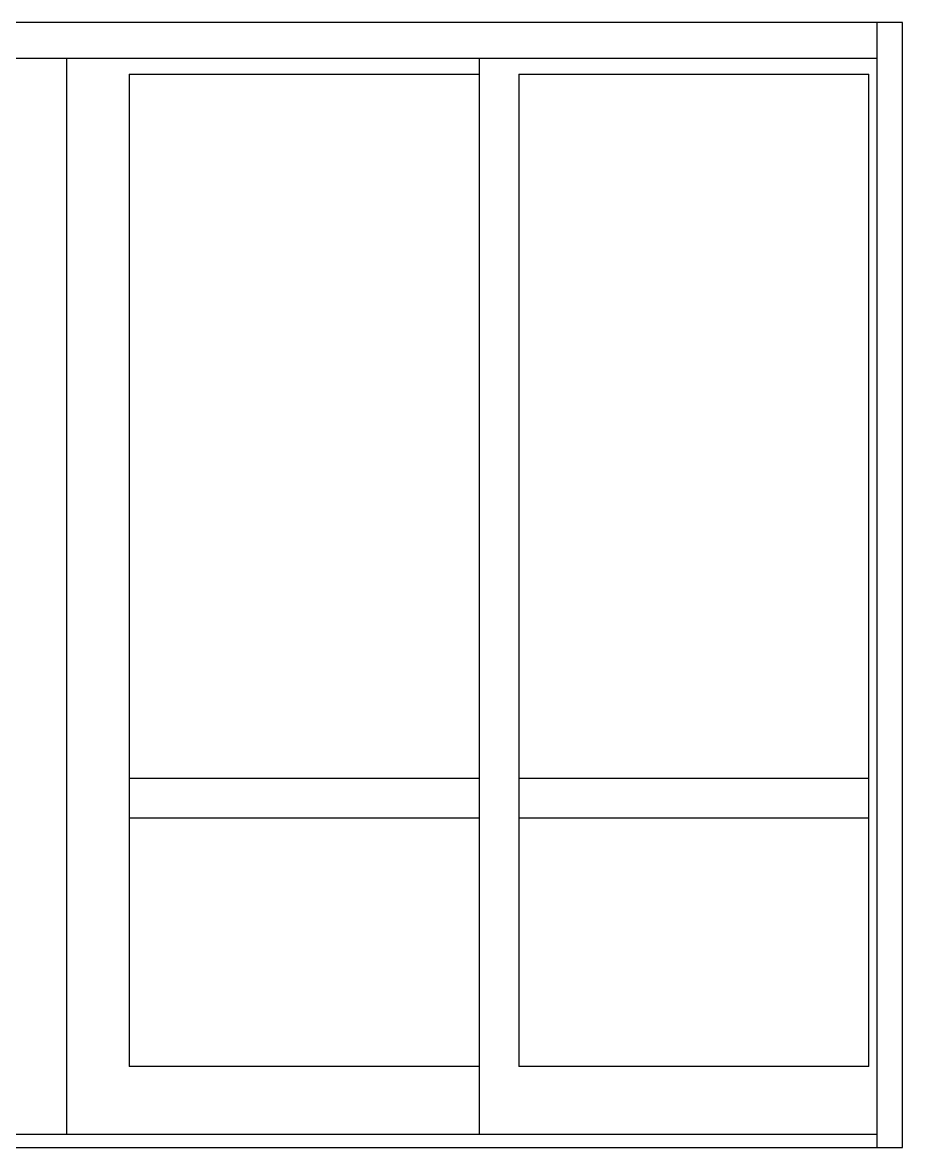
# Model space of a CAD drawing. Extents: x -58 to 121, y -68 to 28.
# Drawn here: x 74.8 to 120.9, y -68 to -9 of the extents above; entities that cross this region are included whole.
import ezdxf

# ---------------------------------------------------------------- set-up
doc = ezdxf.new("R2010")
doc.units = 0
doc.header["$LTSCALE"] = 0.25
doc.header["$MEASUREMENT"] = 0
doc.layers.get('0').update_dxf_attribs({"linetype": 'CONTINUOUS'})

msp = doc.modelspace()

# ---------------------------------------------------------------- linework, layer by layer
at = {"color": 1}
for p, q in [((120.928, -8.99), (33.182, -8.99)), ((119.607, -67.997), (119.607, -8.99)), ((120.928, -67.997), (120.928, -8.99)), ((119.607, -10.881), (34.503, -10.881)), ((34.503, -67.299), (119.607, -67.299)), ((33.182, -67.997), (120.928, -67.997))]:
    msp.add_line(p, q, dxfattribs=at)
at = {"color": 5}
for p, q in [((77.055, -10.881), (77.055, -67.299)), ((98.723, -10.881), (98.723, -67.299)), ((80.359, -11.704), (80.359, -63.749)), ((80.359, -11.704), (98.723, -11.704)), ((80.359, -11.704), (80.359, -63.749)), ((100.8, -11.704), (100.8, -63.749)), ((100.8, -11.704), (119.163, -11.704)), ((119.163, -63.749), (119.163, -11.704)), ((119.163, -63.749), (119.163, -11.704)), ((80.359, -48.631), (98.723, -48.631)), ((100.8, -48.631), (119.163, -48.631)), ((80.359, -50.708), (98.723, -50.708)), ((100.8, -50.708), (119.163, -50.708)), ((98.723, -63.749), (80.359, -63.749)), ((119.163, -63.749), (100.8, -63.749))]:
    msp.add_line(p, q, dxfattribs=at)

doc.saveas('drawing.dxf')
